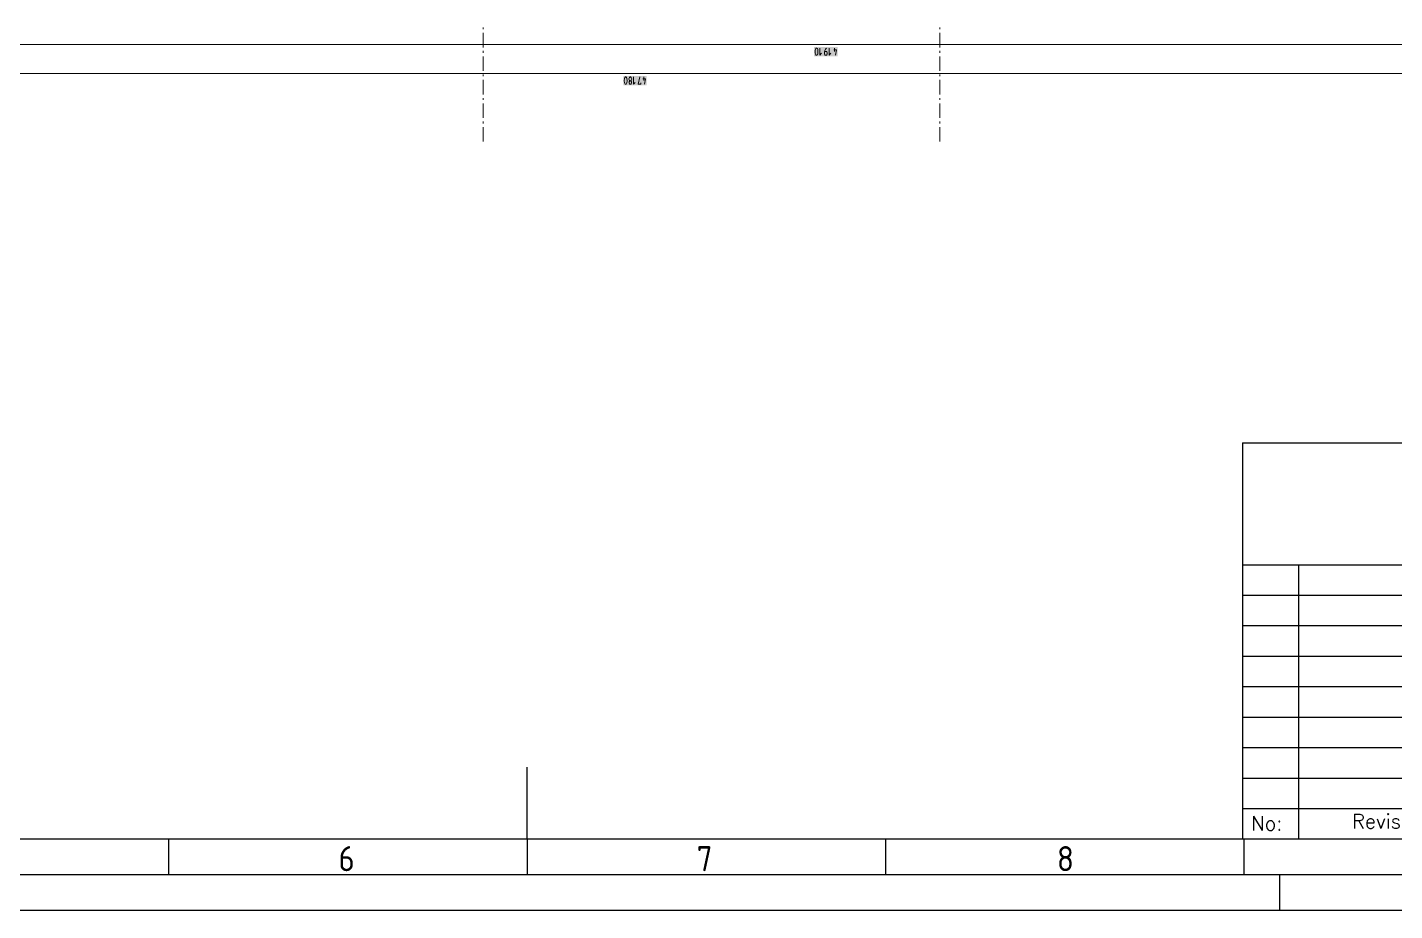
# Model space of a CAD drawing. Header units: millimetres. Extents: x 0 to 594, y 0 to 420.
# Drawn here: x 227.3 to 418, y 0 to 123.2 of the extents above; entities that cross this region are included whole.
import ezdxf
from ezdxf.enums import TextEntityAlignment as Align

# ---------------------------------------------------------------- set-up
doc = ezdxf.new("R2010")
doc.units = ezdxf.units.MM
doc.header["$LTSCALE"] = 8
for name, color, linetype in [('025', 1, 'Continuous'), ('035', 5, 'Continuous'), ('07', 7, 'Continuous'), ('PDF_Koty delkove', 7, 'Continuous'), ('PDF_Osy hlavni', 7, 'Continuous')]:
    doc.layers.add(name, color=color, linetype=linetype)
doc.styles.add('ISO Proportional', font='isocp.shx')
doc.styles.add('WD', font='romans.shx')

# ---------------------------------------------------------------- blocks, each defined once
blk = doc.blocks.new('IEC_border_a2')
at = {"layer": '035'}
for p, q in [((10, 10), (584, 10)), ((247, 10), (247, 5)), ((297, 10), (297, 5)), ((347, 10), (347, 5)), ((397, 10), (397, 5)), ((402, 0), (402, 5))]:
    blk.add_line(p, q, dxfattribs=at)
blk.add_lwpolyline([(0, 420), (594, 420), (594, 0), (0, 0)], close=True, dxfattribs=at)
at = {"layer": '07'}
blk.add_line((297, 10), (297, 20), dxfattribs=at)
blk.add_lwpolyline([(5, 415), (589, 415), (589, 5), (5, 5)], close=True, dxfattribs=at)
at = {"layer": '035', "style": 'ISO Proportional'}
for s, p in [('6', (270.69, 5.5)), ('7', (320.67, 5.5)), ('8', (370.92, 5.5))]:
    blk.add_text(s, height=3.5, dxfattribs=at).set_placement(p)
blk = doc.blocks.new('IEC_tblock_a2')
at = {"layer": '035'}
for p, q in [((-106.6, 55.25), (-106.6, 17)), ((-36.4, 55.25), (-36.4, 48.88)), ((-88.4, 48.88), (0, 48.88)), ((-179.4, 38.25), (-179.4, 0)), ((-153.4, 38.25), (-153.4, 0)), ((-140.4, 38.25), (-140.4, 0)), ((-122.2, 38.25), (-122.2, 21.25)), ((-187.2, 34), (-88.4, 34)), ((-187.2, 29.75), (-88.4, 29.75)), ((-187.2, 25.5), (-88.4, 25.5)), ((-187.2, 21.25), (-88.4, 21.25)), ((-187.2, 17), (-132.6, 17)), ((-187.2, 12.75), (-132.6, 12.75)), ((-187.2, 8.5), (-132.6, 8.5)), ((-13, 8.5), (0, 8.5)), ((-187.2, 4.25), (0, 4.25)), ((-44.2, 4.25), (-44.2, 0))]:
    blk.add_line(p, q, dxfattribs=at)
at = {"layer": '07'}
for p, q in [((-187.2, 55.25), (-187.2, 0)), ((-187.2, 55.25), (0, 55.25)), ((-132.6, 55.25), (-132.6, 0)), ((-88.4, 55.25), (-88.4, 0)), ((0, 55.25), (0, 0)), ((-187.2, 38.25), (0, 38.25)), ((-132.6, 17), (0, 17)), ((-13, 17), (-13, 4.25)), ((-187.2, 0), (0, 0))]:
    blk.add_line(p, q, dxfattribs=at)
at = {"style": 'WD'}
for tag, p in [('SCALE', (-69.88, 51.07)), ('SH', (-8.74, 10.06)), ('FILENAME', (-68.15, 0.8))]:
    blk.add_attdef(tag, p, '', height=2, dxfattribs=at)
for tag, height, p in [('EDDATE', 2, (-114.97, 30.8)), ('EDBY', 2, (-98.02, 30.86)), ('PROJDESC', 5, (-45.9, 29.2)), ('CKDATE', 2, (-114.85, 26.58)), ('CKBY', 2, (-97.88, 26.3)), ('DWGDESC', 5, (-44.85, 19.72)), ('DWGNO', 3.5, (-48.54, 9.46))]:
    blk.add_attdef(tag, text='', height=height, dxfattribs=at).set_placement(p, align=Align.CENTER)
at = {"style": 'WD', "flags": 1}
blk.add_attdef('WD_TB', (-120.95, 11.91), '', height=2, dxfattribs=at)
at = {"layer": '025', "style": 'WD'}
for s, p in [('SCALE', (-80.57, 51.13)), ('NAME', (-97.74, 35.14)), ('No:', (-183.81, 1.19)), ('Revision', (-166.53, 1.47)), ('Date', (-146.79, 1.28)), ('By', (-136.33, 1.37))]:
    blk.add_text(s, height=2, dxfattribs=at).set_placement(p, align=Align.CENTER)
for s, p in [('DATE', (-118, 35)), ('Edit', (-130.55, 30.72)), ('Chec.', (-130.82, 26.72)), ('SHEETS', (-11.17, 14.05)), ('FILENAME', (-87.18, 0.61))]:
    blk.add_text(s, height=2, dxfattribs=at).set_placement(p)

msp = doc.modelspace()

# ---------------------------------------------------------------- linework, layer by layer
at = {"layer": 'PDF_Koty delkove', "lineweight": 18}
for points in [[(550.54, 120.82), (340.12, 120.82), (126.83, 120.82), (121.41, 120.82), (88.28, 120.82), (73.57, 120.82)], [(337.85, 120.31), (337.85, 119.3), (338.06, 119.57)], [(338.77, 120.31), (338.63, 120.14), (338.55, 119.97), (338.5, 119.74), (338.5, 119.5), (338.51, 119.43), (338.54, 119.38), (338.56, 119.35), (338.6, 119.32), (338.66, 119.3), (338.71, 119.3), (338.77, 119.32), (338.81, 119.35), (338.83, 119.38), (338.86, 119.43), (338.87, 119.5), (338.87, 119.64), (338.86, 119.7), (338.83, 119.77), (338.77, 119.82), (338.71, 119.84), (338.52, 119.84)], [(339.14, 120.31), (339.14, 119.3), (339.36, 119.57)], [(339.9, 120.31), (339.9, 119.8)], [(339.79, 120.04), (340.17, 120.04), (340.01, 119.3)], [(550.54, 116.77), (313.55, 116.77), (73.57, 116.77)], [(311.29, 115.32), (311.26, 115.39), (311.25, 115.46), (311.25, 115.52), (311.26, 115.59), (311.29, 115.66), (311.33, 115.71), (311.35, 115.73)], [(311.46, 115.73), (311.49, 115.71), (311.53, 115.66), (311.56, 115.59), (311.57, 115.52), (311.57, 115.46), (311.56, 115.39), (311.53, 115.32), (311.47, 115.27), (311.43, 115.26), (311.38, 115.26), (311.34, 115.27), (311.29, 115.32)], [(311.87, 116.27), (311.87, 115.26), (312.08, 115.52)], [(312.89, 115.46), (312.89, 115.26), (312.51, 115.26), (312.73, 116.27)], [(313.16, 116), (313.54, 116), (313.38, 115.26)], [(313.27, 116.27), (313.27, 115.76)]]:
    msp.add_lwpolyline(points, dxfattribs=at)
for points in [[(337.2, 119.9), (337.2, 119.7), (337.21, 119.6), (337.24, 119.48), (337.28, 119.38), (337.33, 119.32), (337.36, 119.3), (337.42, 119.3), (337.44, 119.32), (337.5, 119.38), (337.54, 119.48), (337.56, 119.6), (337.58, 119.7), (337.58, 119.9), (337.56, 120.01), (337.54, 120.12), (337.5, 120.23), (337.44, 120.29), (337.42, 120.31), (337.36, 120.31), (337.33, 120.29), (337.28, 120.23), (337.24, 120.12), (337.21, 120.01)], [(310.57, 115.86), (310.57, 115.66), (310.58, 115.56), (310.61, 115.44), (310.65, 115.34), (310.71, 115.27), (310.73, 115.26), (310.79, 115.26), (310.81, 115.27), (310.87, 115.34), (310.91, 115.44), (310.94, 115.56), (310.95, 115.66), (310.95, 115.86), (310.94, 115.96), (310.91, 116.08), (310.87, 116.18), (310.81, 116.25), (310.79, 116.27), (310.73, 116.27), (310.71, 116.25), (310.65, 116.18), (310.61, 116.08), (310.58, 115.96)], [(311.22, 116.03), (311.22, 115.96), (311.23, 115.88), (311.27, 115.79), (311.33, 115.74), (311.35, 115.73), (311.46, 115.73), (311.49, 115.74), (311.54, 115.79), (311.58, 115.88), (311.6, 115.96), (311.6, 116.03), (311.58, 116.11), (311.54, 116.2), (311.49, 116.25), (311.43, 116.27), (311.38, 116.27), (311.33, 116.25), (311.27, 116.2), (311.23, 116.11)]]:
    msp.add_lwpolyline(points, close=True, dxfattribs=at)
at = {"layer": 'PDF_Koty delkove', "color": 7, "lineweight": 18, "true_color": 0xffffff, "transparency": 33554559}
for points in [[(340.32, 120.46), (337.05, 120.46), (340.32, 119.15), (337.05, 119.15)], [(313.69, 116.42), (310.42, 116.42), (313.69, 115.1), (310.42, 115.1)]]:
    msp.add_solid(points, dxfattribs=at)
at = {"layer": 'PDF_Osy hlavni', "lineweight": 18}
for points in [[(290.88, 122.93), (290.88, 123.18)], [(290.88, 120.4), (290.88, 122.43)], [(354.57, 122.93), (354.57, 123.18)], [(354.57, 120.4), (354.57, 122.43)], [(290.88, 119.65), (290.88, 119.9)], [(290.88, 117.12), (290.88, 119.14)], [(354.57, 119.65), (354.57, 119.9)], [(354.57, 117.12), (354.57, 119.14)], [(290.88, 116.36), (290.88, 116.61)], [(354.57, 116.36), (354.57, 116.61)], [(290.88, 113.83), (290.88, 115.85)], [(354.57, 113.83), (354.57, 115.85)], [(290.88, 113.07), (290.88, 113.33)], [(290.88, 110.55), (290.88, 112.57)], [(354.57, 113.07), (354.57, 113.33)], [(354.57, 110.55), (354.57, 112.57)], [(290.88, 109.79), (290.88, 110.04)], [(290.88, 107.26), (290.88, 109.28)], [(354.57, 109.79), (354.57, 110.04)], [(354.57, 107.26), (354.57, 109.28)]]:
    msp.add_lwpolyline(points, dxfattribs=at)

# ---------------------------------------------------------------- block references
for name, p in [('IEC_border_a2', (0, 0)), ('IEC_tblock_a2', (584, 10))]:
    msp.add_blockref(name, p)

doc.saveas('drawing.dxf')
